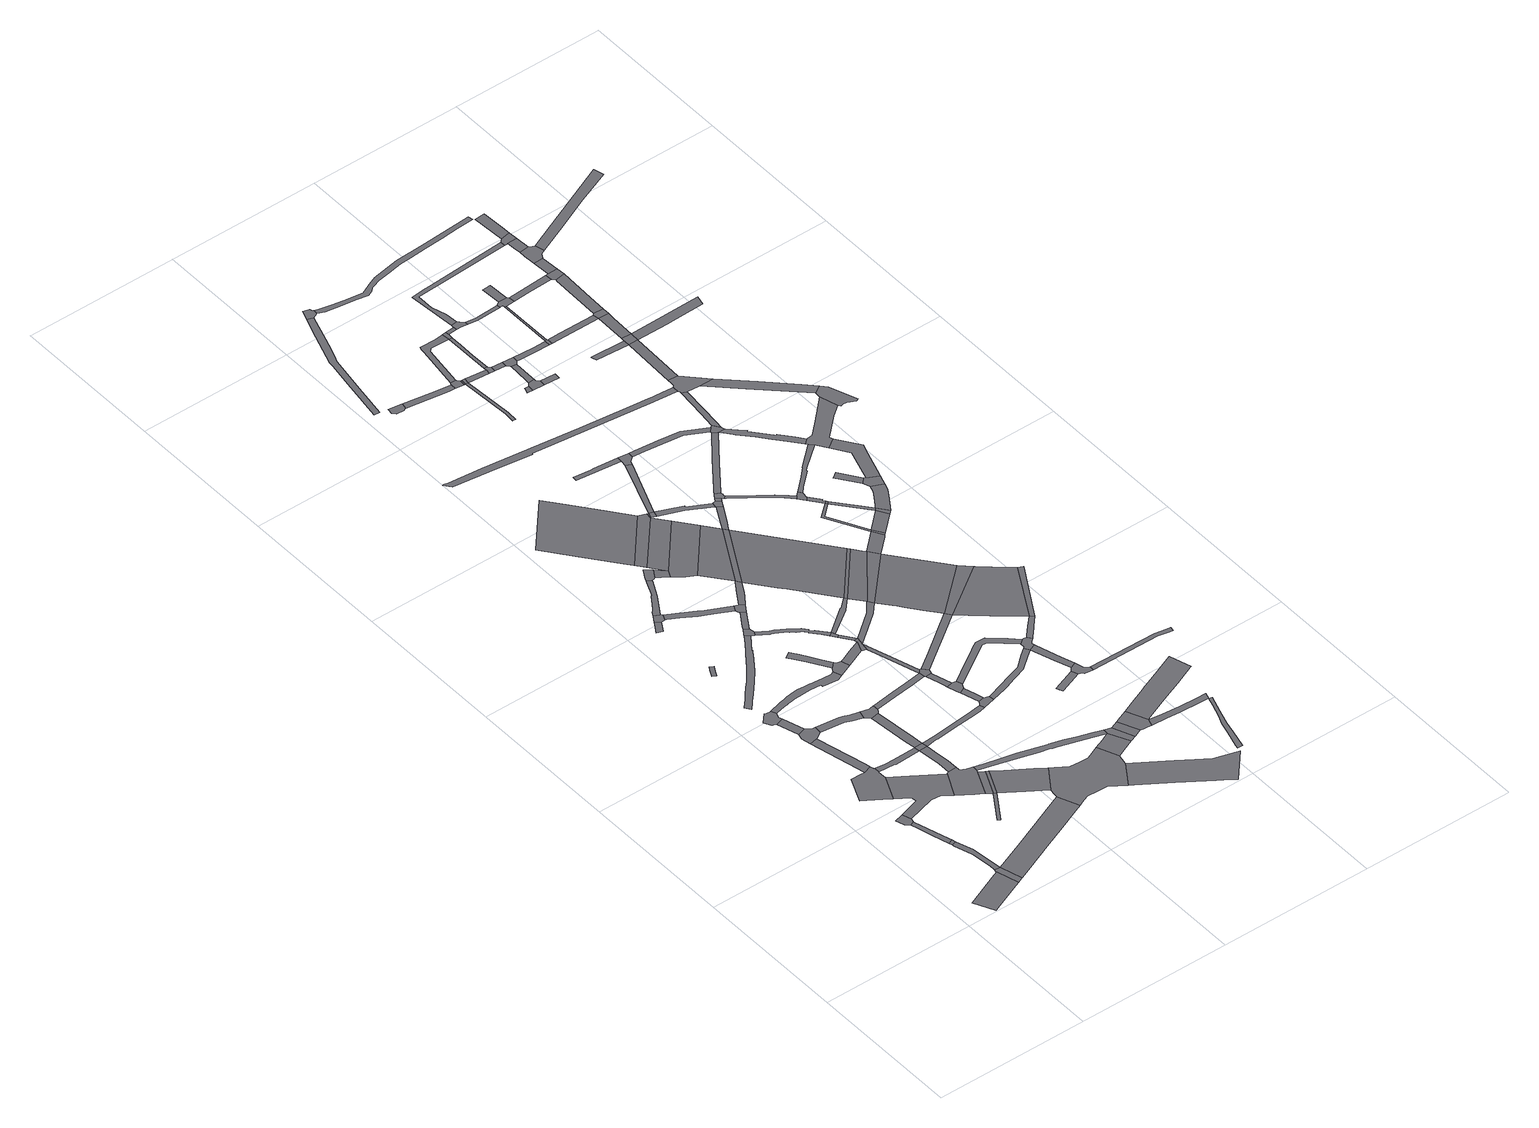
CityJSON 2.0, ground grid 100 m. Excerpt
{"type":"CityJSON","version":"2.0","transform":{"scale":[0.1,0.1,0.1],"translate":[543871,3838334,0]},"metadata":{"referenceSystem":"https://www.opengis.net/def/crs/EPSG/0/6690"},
"CityObjects":{
"road1":{"type":"Road","attributes":{"RoadStructureAttribute.sectionType":"1"},"geometry":[{"type":"MultiSurface","lod":"1","boundaries":[[[0,1,2,3,4,5,6,7]]]}]},
"road2":{"type":"Road","geometry":[{"type":"MultiSurface","lod":"1","boundaries":[[[8,9,10,0,7,11,12,13]]]}]},
"road3":{"type":"Road","attributes":{"RoadStructureAttribute.sectionType":"1"},"geometry":[{"type":"MultiSurface","lod":"1","boundaries":[[[14,15,16,17,18,19,20,21,8,13]]]}]},
"road4":{"type":"Road","geometry":[{"type":"MultiSurface","lod":"1","boundaries":[[[22,23,24,25,26,27,28,29]]]}]},
"road5":{"type":"Road","geometry":[{"type":"MultiSurface","lod":"1","boundaries":[[[30,31,16,15]]]}]},
"road6":{"type":"Road","attributes":{"RoadStructureAttribute.sectionType":"1"},"geometry":[{"type":"MultiSurface","lod":"1","boundaries":[[[32,27,26,33,34,31,30]]]}]},
"road7":{"type":"Road","geometry":[{"type":"MultiSurface","lod":"1","boundaries":[[[35,36,37,38,39,40,41,42,43,44,45,46,47,48,49]]]}]},
"road8":{"type":"Road","attributes":{"RoadStructureAttribute.sectionType":"1"},"geometry":[{"type":"MultiSurface","lod":"1","boundaries":[[[50,51,52,53,54,38,37]]]}]},
"road9":{"type":"Road","geometry":[{"type":"MultiSurface","lod":"1","boundaries":[[[55,46,45,56,57,22,29,58,59,60,61]]]}]},
"road10":{"type":"Road","geometry":[{"type":"MultiSurface","lod":"1","boundaries":[[[62,63,64,65,66,67,68,69,70,71,72,73,74]]]}]},
"road11":{"type":"Road","attributes":{"RoadStructureAttribute.sectionType":"1"},"geometry":[{"type":"MultiSurface","lod":"1","boundaries":[[[69,68,75,76]]]}]},
"road12":{"type":"Road","geometry":[{"type":"MultiSurface","lod":"1","boundaries":[[[77,78,79,76,75,80,52,51,81,82]]]}]},
"road13":{"type":"Road","attributes":{"RoadStructureAttribute.sectionType":"1"},"geometry":[{"type":"MultiSurface","lod":"1","boundaries":[[[83,84,85,86,87,13,12,88,89,90,91,92]]]}]},
"road14":{"type":"Road","attributes":{"RoadStructureAttribute.sectionType":"1"},"geometry":[{"type":"MultiSurface","lod":"1","boundaries":[[[93,94,95,96]]]}]},
"road15":{"type":"Road","attributes":{"RoadStructureAttribute.sectionType":"1"},"geometry":[{"type":"MultiSurface","lod":"1","boundaries":[[[97,98,49,48,99,100,101,102]]]}]},
"road16":{"type":"Road","attributes":{"RoadStructureAttribute.sectionType":"1"},"geometry":[{"type":"MultiSurface","lod":"1","boundaries":[[[103,104,105,106,107,108,109,110,111,112,113,114]]]}]},
"road17":{"type":"Road","geometry":[{"type":"MultiSurface","lod":"1","boundaries":[[[115,116,117,118,119,120,61,60,121,122,123,124,125]]]}]},
"road18":{"type":"Road","attributes":{"RoadStructureAttribute.sectionType":"1"},"geometry":[{"type":"MultiSurface","lod":"1","boundaries":[[[126,127,128,129,82,81,130,131,132,133]]]}]},
"road19":{"type":"Road","attributes":{"function":"3","RoadStructureAttribute.sectionType":"1"},"geometry":[{"type":"MultiSurface","lod":"1","boundaries":[[[123,122,93,134]]]}]},
"road20":{"type":"Road","attributes":{"RoadStructureAttribute.sectionType":"1"},"geometry":[{"type":"MultiSurface","lod":"1","boundaries":[[[135,136,137,138,139,140,141,142,143,144,145,146,147,148,149,150,151,152,153,154,155,156,157,158,159,160,161,162,163,164,165,166]]]}]},
"road21":{"type":"Road","attributes":{"RoadStructureAttribute.sectionType":"1"},"geometry":[{"type":"MultiSurface","lod":"1","boundaries":[[[167,168,169,101,170,171,119,118]]]}]},
"road22":{"type":"Road","geometry":[{"type":"MultiSurface","lod":"1","boundaries":[[[134,93,96,172]]]}]},
"road23":{"type":"Road","attributes":{"RoadStructureAttribute.sectionType":"1"},"geometry":[{"type":"MultiSurface","lod":"1","boundaries":[[[173,174,175,176,177,178]]]}]},
"road24":{"type":"Road","geometry":[{"type":"MultiSurface","lod":"1","boundaries":[[[179,180,102,101,169,181]]]}]},
"road25":{"type":"Road","attributes":{"RoadStructureAttribute.sectionType":"1"},"geometry":[{"type":"MultiSurface","lod":"1","boundaries":[[[182,183,184,185,186,187,188,189,190,191,192,193,194,195,74,73,196,197,198,199,200,201,202,203,204,205,206,207,208,209]]]}]},
"road26":{"type":"Road","attributes":{"RoadStructureAttribute.sectionType":"1"},"geometry":[{"type":"MultiSurface","lod":"1","boundaries":[[[210,211,212,213,180,179]]]}]},
"road27":{"type":"Road","geometry":[{"type":"MultiSurface","lod":"1","boundaries":[[[214,173,178,215,216,217]]]}]},
"road28":{"type":"Road","geometry":[{"type":"MultiSurface","lod":"1","boundaries":[[[218,219,133,132,212,211,220,221,222,223]]]}]},
"road29":{"type":"Road","attributes":{"function":"3","RoadStructureAttribute.sectionType":"1"},"geometry":[{"type":"MultiSurface","lod":"1","boundaries":[[[224,225,172,96,226,227,228]]]}]},
"road30":{"type":"Road","attributes":{"RoadStructureAttribute.sectionType":"1"},"geometry":[{"type":"MultiSurface","lod":"1","boundaries":[[[229,230,231,232,233,234,235,214,217,236,237,238,239]]]}]},
"road31":{"type":"Road","attributes":{"RoadStructureAttribute.sectionType":"1"},"geometry":[{"type":"MultiSurface","lod":"1","boundaries":[[[240,241,242,243,216,215,244,245,246,247,248,249,250,251]]]}]},
"road32":{"type":"Road","geometry":[{"type":"MultiSurface","lod":"1","boundaries":[[[252,253,135,166,254,255,256]]]}]},
"road33":{"type":"Road","attributes":{"RoadStructureAttribute.sectionType":"1"},"geometry":[{"type":"MultiSurface","lod":"1","boundaries":[[[257,258,259,260,261,262,263,264,265,266,267]]]}]},
"road34":{"type":"Road","attributes":{"RoadStructureAttribute.sectionType":"1"},"geometry":[{"type":"MultiSurface","lod":"1","boundaries":[[[268,269,270,271,272,179,181,273,274,275,276,277,278]]]}]},
"road35":{"type":"Road","geometry":[{"type":"MultiSurface","lod":"1","boundaries":[[[279,280,281,267,266,282,209,208,283,284]]]}]},
"road36":{"type":"Road","attributes":{"RoadStructureAttribute.sectionType":"1"},"geometry":[{"type":"MultiSurface","lod":"1","boundaries":[[[285,286,252,256,287]]]}]},
"road37":{"type":"Road","attributes":{"RoadStructureAttribute.sectionType":"1"},"geometry":[{"type":"MultiSurface","lod":"1","boundaries":[[[288,289,290,291,292,223,222,293,294,295,296]]]}]},
"road38":{"type":"Road","geometry":[{"type":"MultiSurface","lod":"1","boundaries":[[[297,298,299,229,239,300,301,302]]]}]},
"road39":{"type":"Road","geometry":[{"type":"MultiSurface","lod":"1","boundaries":[[[303,304,305,306,307,228,227,308,309,83,92,310,311,312,313,314,315,316,317,318,319]]]}]},
"road40":{"type":"Road","attributes":{"RoadStructureAttribute.sectionType":"1"},"geometry":[{"type":"MultiSurface","lod":"1","boundaries":[[[320,321,322,323,324,325,326,327,328,329,330,331,125,124,332,333,334,335,336,337,338,339,340,341,342,343,344,345]]]}]},
"road41":{"type":"Road","attributes":{"RoadStructureAttribute.sectionType":"1"},"geometry":[{"type":"MultiSurface","lod":"1","boundaries":[[[302,301,346,347,348]]]}]},
"road42":{"type":"Road","attributes":{"RoadStructureAttribute.sectionType":"1"},"geometry":[{"type":"MultiSurface","lod":"1","boundaries":[[[349,350,351,352,353,354,355,356,255,254,357,358,359,360,361,362,363,364,365,366,367,368,369,370,371]]]}]},
"road43":{"type":"Road","geometry":[{"type":"MultiSurface","lod":"1","boundaries":[[[251,250,372,285,287,373,374,375]]]}]},
"road44":{"type":"Road","attributes":{"function":"3","RoadStructureAttribute.sectionType":"1"},"geometry":[{"type":"MultiSurface","lod":"1","boundaries":[[[376,377,378,379,380,381,382,383,384]]]}]},
"road45":{"type":"Road","attributes":{"RoadStructureAttribute.sectionType":"1"},"geometry":[{"type":"MultiSurface","lod":"1","boundaries":[[[385,386,387,388,284,283,389]]]}]},
"road46":{"type":"Road","attributes":{"RoadStructureAttribute.sectionType":"1"},"geometry":[{"type":"MultiSurface","lod":"1","boundaries":[[[390,391,392,393,375,374,394,395,396,397]]]}]},
"road47":{"type":"Road","geometry":[{"type":"MultiSurface","lod":"1","boundaries":[[[371,370,398,399,400,401]]]}]},
"road48":{"type":"Road","geometry":[{"type":"MultiSurface","lod":"1","boundaries":[[[402,385,389,403,404,405]]]}]},
"road49":{"type":"Road","attributes":{"RoadStructureAttribute.sectionType":"1"},"geometry":[{"type":"MultiSurface","lod":"1","boundaries":[[[406,407,404,403,408,409,410,411,288,412]]]}]},
"road50":{"type":"Road","attributes":{"RoadStructureAttribute.sectionType":"1"},"geometry":[{"type":"MultiSurface","lod":"1","boundaries":[[[413,414,415,416,417,418,419,420,421]]]}]},
"road51":{"type":"Road","attributes":{"RoadStructureAttribute.sectionType":"1"},"geometry":[{"type":"MultiSurface","lod":"1","boundaries":[[[400,399,402,405]]]}]},
"road52":{"type":"Road","geometry":[{"type":"MultiSurface","lod":"1","boundaries":[[[422,423,424,425,426,427,268,278,428,429]]]}]},
"road53":{"type":"Road","attributes":{"RoadStructureAttribute.sectionType":"1"},"geometry":[{"type":"MultiSurface","lod":"1","boundaries":[[[430,431,432,426,425]]]}]},
"road54":{"type":"Road","geometry":[{"type":"MultiSurface","lod":"1","boundaries":[[[421,420,433,432,431,434,435,436]]]}]},
"road55":{"type":"Road","geometry":[{"type":"MultiSurface","lod":"1","boundaries":[[[412,288,296,415,414,437,438,439]]]}]},
"road56":{"type":"Road","geometry":[{"type":"MultiSurface","lod":"1","boundaries":[[[440,384,383,441,442,443]]]}]},
"road57":{"type":"Road","attributes":{"function":"3","RoadStructureAttribute.sectionType":"1"},"geometry":[{"type":"MultiSurface","lod":"1","boundaries":[[[444,442,441,445,348,446]]]}]},
"road58":{"type":"Road","geometry":[{"type":"MultiSurface","lod":"1","boundaries":[[[446,348,347,447,448,449,450,451,452]]]}]},
"road59":{"type":"Road","attributes":{"RoadStructureAttribute.sectionType":"1"},"geometry":[{"type":"MultiSurface","lod":"1","boundaries":[[[344,453,319,318,454,455]]]}]},
"road60":{"type":"Road","attributes":{"RoadStructureAttribute.sectionType":"1"},"geometry":[{"type":"MultiSurface","lod":"1","boundaries":[[[456,457,458,459,371,401,460,461]]]}]},
"road61":{"type":"Road","geometry":[{"type":"MultiSurface","lod":"1","boundaries":[[[452,451,390,462]]]}]},
"road62":{"type":"Road","geometry":[{"type":"MultiSurface","lod":"1","boundaries":[[[463,464,465,466,467,468,469,470,471]]]}]},
"road63":{"type":"Road","attributes":{"RoadStructureAttribute.sectionType":"1"},"geometry":[{"type":"MultiSurface","lod":"1","boundaries":[[[472,473,474,475,405,404,476,477,478]]]}]},
"road64":{"type":"Road","attributes":{"function":"3","RoadStructureAttribute.sectionType":"1"},"geometry":[{"type":"MultiSurface","lod":"1","boundaries":[[[479,480,481,482,483,315,314,484,485,486,487,488,489,490,491]]]}]},
"road65":{"type":"Road","geometry":[{"type":"MultiSurface","lod":"1","boundaries":[[[462,390,397,492]]]}]},
"road66":{"type":"Road","geometry":[{"type":"MultiSurface","lod":"1","boundaries":[[[493,345,344,455,494,495]]]}]},
"road67":{"type":"Road","attributes":{"RoadStructureAttribute.sectionType":"1"},"geometry":[{"type":"MultiSurface","lod":"1","boundaries":[[[443,442,496,497]]]}]},
"road68":{"type":"Road","geometry":[{"type":"MultiSurface","lod":"1","boundaries":[[[497,496,498,499]]]}]},
"road69":{"type":"Road","attributes":{"RoadStructureAttribute.sectionType":"1"},"geometry":[{"type":"MultiSurface","lod":"1","boundaries":[[[500,501,502,439,438,503,504,505]]]}]},
"road70":{"type":"Road","attributes":{"RoadStructureAttribute.sectionType":"1"},"geometry":[{"type":"MultiSurface","lod":"1","boundaries":[[[506,495,494,507]]]}]},
"road71":{"type":"Road","attributes":{"RoadStructureAttribute.sectionType":"1"},"geometry":[{"type":"MultiSurface","lod":"1","boundaries":[[[508,509,510,511,512,513,514,515,516,517,518,519,520,521,522]]]}]},
"road72":{"type":"Road","attributes":{"RoadStructureAttribute.sectionType":"1"},"geometry":[{"type":"MultiSurface","lod":"1","boundaries":[[[523,524,525,526,527,528,429,428,529,530,531,532,533,534,535]]]}]},
"road73":{"type":"Road","attributes":{"RoadStructureAttribute.sectionType":"1"},"geometry":[{"type":"MultiSurface","lod":"1","boundaries":[[[536,537,538,539,540,541,542,436,435,543,544,545,546,547,548,549,550,551]]]}]},
"road74":{"type":"Road","attributes":{"RoadStructureAttribute.sectionType":"1"},"geometry":[{"type":"MultiSurface","lod":"1","boundaries":[[[552,471,470,553,554,555]]]}]},
"road75":{"type":"Road","geometry":[{"type":"MultiSurface","lod":"1","boundaries":[[[556,557,506,507,558,559,560,561,562]]]}]},
"road76":{"type":"Road","attributes":{"function":"3"},"geometry":[{"type":"MultiSurface","lod":"1","boundaries":[[[492,397,563,564,565,566,567,456,568]]]}]},
"road77":{"type":"Road","attributes":{"RoadStructureAttribute.sectionType":"1"},"geometry":[{"type":"MultiSurface","lod":"1","boundaries":[[[569,570,571,572,573,574,575,576]]]}]},
"road78":{"type":"Road","attributes":{"RoadStructureAttribute.sectionType":"1"},"geometry":[{"type":"MultiSurface","lod":"1","boundaries":[[[577,578,499,498,579,580,581]]]}]},
"road79":{"type":"Road","attributes":{"RoadStructureAttribute.sectionType":"1"},"geometry":[{"type":"MultiSurface","lod":"1","boundaries":[[[582,497,499,583]]]}]},
"road80":{"type":"Road","geometry":[{"type":"MultiSurface","lod":"1","boundaries":[[[584,585,586,587,588]]]}]},
"road81":{"type":"Road","attributes":{"RoadStructureAttribute.sectionType":"1"},"geometry":[{"type":"MultiSurface","lod":"1","boundaries":[[[589,590,591,462,492,592,593,594,595]]]}]},
"road82":{"type":"Road","attributes":{"function":"3","RoadStructureAttribute.sectionType":"1"},"geometry":[{"type":"MultiSurface","lod":"1","boundaries":[[[568,456,461,596]]]}]},
"road83":{"type":"Road","attributes":{"RoadStructureAttribute.sectionType":"1"},"geometry":[{"type":"MultiSurface","lod":"1","boundaries":[[[597,598,599,600,601,602,603,604,605,606,607,608,609,610,611,612,613,614,615,616,617,618,619]]]}]},
"road84":{"type":"Road","geometry":[{"type":"MultiSurface","lod":"1","boundaries":[[[620,596,461,621,472,622]]]}]},
"road85":{"type":"Road","attributes":{"RoadStructureAttribute.sectionType":"1"},"geometry":[{"type":"MultiSurface","lod":"1","boundaries":[[[623,624,625,626,627,628,629,630]]]}]},
"road86":{"type":"Road","geometry":[{"type":"MultiSurface","lod":"1","boundaries":[[[631,632,633,634,635,555,554,636,637]]]}]},
"road87":{"type":"Road","geometry":[{"type":"MultiSurface","lod":"1","boundaries":[[[622,472,478,638]]]}]},
"road88":{"type":"Road","geometry":[{"type":"MultiSurface","lod":"1","boundaries":[[[639,640,581,580,641,589,595,642,643]]]}]},
"road89":{"type":"Road","geometry":[{"type":"MultiSurface","lod":"1","boundaries":[[[644,508,522,645,646,647,648,649]]]}]},
"road90":{"type":"Road","attributes":{"RoadStructureAttribute.sectionType":"1"},"geometry":[{"type":"MultiSurface","lod":"1","boundaries":[[[650,651,535,652,653,654,655]]]}]},
"road91":{"type":"Road","geometry":[{"type":"MultiSurface","lod":"1","boundaries":[[[576,575,656,582,583,657,658,659,660]]]}]},
"road92":{"type":"Road","geometry":[{"type":"MultiSurface","lod":"1","boundaries":[[[661,662,663,655,654,584,588,664,665,666,667,668,669]]]}]},
"road93":{"type":"Road","attributes":{"RoadStructureAttribute.sectionType":"1"},"geometry":[{"type":"MultiSurface","lod":"1","boundaries":[[[637,636,623,670]]]}]},
"road94":{"type":"Road","geometry":[{"type":"MultiSurface","lod":"1","boundaries":[[[671,551,550,672,523,535,651,673,674,675,676,677,678]]]}]},
"road95":{"type":"Road","attributes":{"RoadStructureAttribute.sectionType":"1"},"geometry":[{"type":"MultiSurface","lod":"1","boundaries":[[[679,639,643,680]]]}]},
"road96":{"type":"Road","geometry":[{"type":"MultiSurface","lod":"1","boundaries":[[[670,623,630,681]]]}]},
"road97":{"type":"Road","attributes":{"RoadStructureAttribute.sectionType":"1"},"geometry":[{"type":"MultiSurface","lod":"1","boundaries":[[[682,683,684,685,686,562,561,687,688,689,690,691,692,693]]]}]},
"road98":{"type":"Road","geometry":[{"type":"MultiSurface","lod":"1","boundaries":[[[694,695,696,679,680,697,698,699,700,701,702]]]}]},
"road99":{"type":"Road","attributes":{"function":"3","RoadStructureAttribute.sectionType":"1"},"geometry":[{"type":"MultiSurface","lod":"1","boundaries":[[[638,478,703,704,705,706,707,708,709,710,711,500,712]]]}]},
"road100":{"type":"Road","attributes":{"RoadStructureAttribute.sectionType":"1"},"geometry":[{"type":"MultiSurface","lod":"1","boundaries":[[[692,713,714,715,716,717,718,719,720,721,722,723,724,725]]]}]},
"road101":{"type":"Road","attributes":{"RoadStructureAttribute.sectionType":"1"},"geometry":[{"type":"MultiSurface","lod":"1","boundaries":[[[681,630,726,727]]]}]},
"road102":{"type":"Road","attributes":{"RoadStructureAttribute.sectionType":"1"},"geometry":[{"type":"MultiSurface","lod":"1","boundaries":[[[728,729,730,731,732,733,556,562,734,735,736,737]]]}]},
"road103":{"type":"Road","attributes":{"RoadStructureAttribute.sectionType":"1"},"geometry":[{"type":"MultiSurface","lod":"1","boundaries":[[[738,739,740,741,742,743,634,633,744,745,746,747,748]]]}]},
"road104":{"type":"Road","attributes":{"RoadStructureAttribute.sectionType":"1"},"geometry":[{"type":"MultiSurface","lod":"1","boundaries":[[[749,750,751,678,677,752,753,754,755]]]}]},
"road105":{"type":"Road","geometry":[{"type":"MultiSurface","lod":"1","boundaries":[[[712,500,505,756]]]}]},
"road106":{"type":"Road","attributes":{"RoadStructureAttribute.sectionType":"1"},"geometry":[{"type":"MultiSurface","lod":"1","boundaries":[[[757,758,759,760,698,697,761,762,763,764,765,766,767]]]}]},
"road107":{"type":"Road","geometry":[{"type":"MultiSurface","lod":"1","boundaries":[[[768,769,770,771,772,773]]]}]},
"road108":{"type":"Road","geometry":[{"type":"MultiSurface","lod":"1","boundaries":[[[774,727,726,775,776,777]]]}]},
"road109":{"type":"Road","attributes":{"function":"3","RoadStructureAttribute.sectionType":"1"},"geometry":[{"type":"MultiSurface","lod":"1","boundaries":[[[778,779,756,505,780,781,782,783,784,785,786,749,787]]]}]},
"road110":{"type":"Road","attributes":{"RoadStructureAttribute.sectionType":"1"},"geometry":[{"type":"MultiSurface","lod":"1","boundaries":[[[788,622,638,789,790]]]}]},
"road111":{"type":"Road","attributes":{"RoadStructureAttribute.sectionType":"1"},"geometry":[{"type":"MultiSurface","lod":"1","boundaries":[[[791,792,773,772,793,794,795,796,797]]]}]},
"road112":{"type":"Road","attributes":{"RoadStructureAttribute.sectionType":"1"},"geometry":[{"type":"MultiSurface","lod":"1","boundaries":[[[748,774,777,798,799,800]]]}]},
"road113":{"type":"Road","attributes":{"RoadStructureAttribute.sectionType":"1"},"geometry":[{"type":"MultiSurface","lod":"1","boundaries":[[[776,775,801,802]]]}]},
"road114":{"type":"Road","attributes":{"RoadStructureAttribute.sectionType":"1"},"geometry":[{"type":"MultiSurface","lod":"1","boundaries":[[[803,804,805,806,694,702,807,808]]]}]},
"road115":{"type":"Road","attributes":{"RoadStructureAttribute.sectionType":"1"},"geometry":[{"type":"MultiSurface","lod":"1","boundaries":[[[809,810,791,797,811,812]]]}]},
"road116":{"type":"Road","attributes":{"RoadStructureAttribute.sectionType":"1"},"geometry":[{"type":"MultiSurface","lod":"1","boundaries":[[[813,814,815,660,659,816,817,818,819]]]}]},
"road117":{"type":"Road","attributes":{"RoadStructureAttribute.sectionType":"1"},"geometry":[{"type":"MultiSurface","lod":"1","boundaries":[[[820,821,822,788,823,824,825]]]}]},
"road118":{"type":"Road","geometry":[{"type":"MultiSurface","lod":"1","boundaries":[[[826,827,738,748,800,828]]]}]},
"road119":{"type":"Road","geometry":[{"type":"MultiSurface","lod":"1","boundaries":[[[829,767,766,830,831,832,833,834]]]}]},
"road120":{"type":"Road","geometry":[{"type":"MultiSurface","lod":"1","boundaries":[[[802,801,835,836,809,812,837,838,839,840]]]}]},
"road121":{"type":"Road","geometry":[{"type":"MultiSurface","lod":"1","boundaries":[[[823,788,790,841]]]}]},
"road122":{"type":"Road","attributes":{"RoadStructureAttribute.sectionType":"1"},"geometry":[{"type":"MultiSurface","lod":"1","boundaries":[[[842,843,669,668,844,845,846,847]]]}]},
"road123":{"type":"Road","attributes":{"RoadStructureAttribute.sectionType":"1"},"geometry":[{"type":"MultiSurface","lod":"1","boundaries":[[[848,849,850,794,793]]]}]},
"road124":{"type":"Road","attributes":{"RoadStructureAttribute.sectionType":"1"},"geometry":[{"type":"MultiSurface","lod":"1","boundaries":[[[851,852,831,830,820,853]]]}]},
"road125":{"type":"Road","attributes":{"RoadStructureAttribute.sectionType":"1"},"geometry":[{"type":"MultiSurface","lod":"1","boundaries":[[[854,826,828,855]]]}]},
"road126":{"type":"Road","geometry":[{"type":"MultiSurface","lod":"1","boundaries":[[[853,820,825,856]]]}]},
"road127":{"type":"Road","geometry":[{"type":"MultiSurface","lod":"1","boundaries":[[[787,749,755,857]]]}]},
"road128":{"type":"Road","attributes":{"RoadStructureAttribute.sectionType":"1"},"geometry":[{"type":"MultiSurface","lod":"1","boundaries":[[[858,859,823,841,860,861]]]}]},
"road129":{"type":"Road","geometry":[{"type":"MultiSurface","lod":"1","boundaries":[[[862,863,864,854,855,865,866,867]]]}]},
"road130":{"type":"Road","attributes":{"RoadStructureAttribute.sectionType":"1"},"geometry":[{"type":"MultiSurface","lod":"1","boundaries":[[[868,869,856,825,870,871]]]}]},
"road131":{"type":"Road","attributes":{"RoadStructureAttribute.sectionType":"1"},"geometry":[{"type":"MultiSurface","lod":"1","boundaries":[[[872,840,839,873,874,875,876,877]]]}]},
"road132":{"type":"Road","geometry":[{"type":"MultiSurface","lod":"1","boundaries":[[[871,870,858,861,878]]]}]},
"road133":{"type":"Road","geometry":[{"type":"MultiSurface","lod":"1","boundaries":[[[879,819,818,880,881,803,808,882,883,884]]]}]},
"road134":{"type":"Road","attributes":{"RoadStructureAttribute.sectionType":"1"},"geometry":[{"type":"MultiSurface","lod":"1","boundaries":[[[885,886,887,888,889,829,834,890,891,892,893,894]]]}]},
"road135":{"type":"Road","attributes":{"RoadStructureAttribute.sectionType":"1"},"geometry":[{"type":"MultiSurface","lod":"1","boundaries":[[[895,867,866,896,897,898]]]}]},
"road136":{"type":"Road","attributes":{"RoadStructureAttribute.sectionType":"1"},"geometry":[{"type":"MultiSurface","lod":"1","boundaries":[[[899,900,901,902,903,871,878,904,905,906]]]}]},
"road137":{"type":"Road","geometry":[{"type":"MultiSurface","lod":"1","boundaries":[[[907,877,876,908,909,910]]]}]},
"road138":{"type":"Road","attributes":{"RoadStructureAttribute.sectionType":"1"},"geometry":[{"type":"MultiSurface","lod":"1","boundaries":[[[911,912,879,884,913,914,915]]]}]},
"road139":{"type":"Road","geometry":[{"type":"MultiSurface","lod":"1","boundaries":[[[916,917,918,919,920]]]}]},
"road140":{"type":"Road","attributes":{"RoadStructureAttribute.sectionType":"1"},"geometry":[{"type":"MultiSurface","lod":"1","boundaries":[[[921,922,923,924,925,926,927,928,929,930,931,647,646,932,933,934,935,936,937,938,939,940,941,942,943,944,945,946]]]}]},
"road141":{"type":"Road","attributes":{"RoadStructureAttribute.sectionType":"1"},"geometry":[{"type":"MultiSurface","lod":"1","boundaries":[[[947,948,949,950,951,952,953,882,808,954,955,956,957,958,959,960,961,962]]]}]},
"road142":{"type":"Road","attributes":{"RoadStructureAttribute.sectionType":"1"},"geometry":[{"type":"MultiSurface","lod":"1","boundaries":[[[963,907,910,964]]]}]},
"road143":{"type":"Road","geometry":[{"type":"MultiSurface","lod":"1","boundaries":[[[920,919,899,906,965,966]]]}]},
"road144":{"type":"Road","geometry":[{"type":"MultiSurface","lod":"1","boundaries":[[[967,968,969,898,897,970,971,963,964,972,973]]]}]},
"road145":{"type":"Road","geometry":[{"type":"MultiSurface","lod":"1","boundaries":[[[974,975,976,977,978,979]]]}]},
"road146":{"type":"Road","attributes":{"RoadStructureAttribute.sectionType":"1"},"geometry":[{"type":"MultiSurface","lod":"1","boundaries":[[[980,981,982,983,984,864,863,985,986,987,988,989,990]]]}]},
"road147":{"type":"Road","geometry":[{"type":"MultiSurface","lod":"1","boundaries":[[[991,992,993,968,967]]]}]},
"road148":{"type":"Road","attributes":{"RoadStructureAttribute.sectionType":"1"},"geometry":[{"type":"MultiSurface","lod":"1","boundaries":[[[994,995,909,908,996,997]]]}]},
"road149":{"type":"Road","geometry":[{"type":"MultiSurface","lod":"1","boundaries":[[[998,999,1000,619,618,1001,911,915,1002,1003,1004,1005]]]}]},
"road150":{"type":"Road","attributes":{"RoadStructureAttribute.sectionType":"1"},"geometry":[{"type":"MultiSurface","lod":"1","boundaries":[[[1006,1007,1008,1009,1010,1011,1012,1013,966,965]]]}]},
"road151":{"type":"Road","attributes":{"RoadStructureAttribute.sectionType":"1"},"geometry":[{"type":"MultiSurface","lod":"1","boundaries":[[[978,1014,998,1005,1015]]]}]},
"road152":{"type":"Road","geometry":[{"type":"MultiSurface","lod":"1","boundaries":[[[1016,979,978,1015,1017]]]}]},
"road153":{"type":"Road","geometry":[{"type":"MultiSurface","lod":"1","boundaries":[[[1018,1019,1020,1021,962,961,1022,885,894,1010,1009,1023,1024,1025]]]}]},
"road154":{"type":"Road","attributes":{"RoadStructureAttribute.sectionType":"1"},"geometry":[{"type":"MultiSurface","lod":"1","boundaries":[[[1026,973,972,1027,1028]]]}]},
"road155":{"type":"Road","attributes":{"RoadStructureAttribute.sectionType":"1"},"geometry":[{"type":"MultiSurface","lod":"1","boundaries":[[[1029,1016,1017,1030,1031,1032]]]}]},
"road156":{"type":"Road","geometry":[{"type":"MultiSurface","lod":"1","boundaries":[[[1033,997,996,1029,1032,1034]]]}]},
"road157":{"type":"Road","attributes":{"RoadStructureAttribute.sectionType":"1"},"geometry":[{"type":"MultiSurface","lod":"1","boundaries":[[[1035,1036,1004,1003,1037,1038,1039,1040,1041]]]}]},
"road158":{"type":"Road","attributes":{"RoadStructureAttribute.sectionType":"1"},"geometry":[{"type":"MultiSurface","lod":"1","boundaries":[[[1042,1043,1044,1045,1033,1034]]]}]},
"road159":{"type":"Road","geometry":[{"type":"MultiSurface","lod":"1","boundaries":[[[1046,1047,1026,1028,1044,1043]]]}]},
"road160":{"type":"Road","attributes":{"RoadStructureAttribute.sectionType":"1"},"geometry":[{"type":"MultiSurface","lod":"1","boundaries":[[[1048,1049,1050,1047,1046]]]}]},
"road161":{"type":"Road","attributes":{"RoadStructureAttribute.sectionType":"1"},"geometry":[{"type":"MultiSurface","lod":"1","boundaries":[[[1051,1052,1053,1054,1017,1015]]]}]},
"road162":{"type":"Road","geometry":[{"type":"MultiSurface","lod":"1","boundaries":[[[1041,1040,1055,1056,1018,1025,1057,1058,1059,1060,1061,1062]]]}]},
"road163":{"type":"Road","geometry":[{"type":"MultiSurface","lod":"1","boundaries":[[[1063,1064,1065,1066,1067,1049,1048,1068,1069,1070,1071]]]}]},
"road164":{"type":"Road","attributes":{"RoadStructureAttribute.sectionType":"1"},"geometry":[{"type":"MultiSurface","lod":"1","boundaries":[[[1072,1073,1074,1066,1065]]]}]},
"road165":{"type":"Road","geometry":[{"type":"MultiSurface","lod":"1","boundaries":[[[1075,1076,1077,980,990,1078,1079,1073,1072]]]}]},
"road166":{"type":"Road","attributes":{"RoadStructureAttribute.sectionType":"1"},"geometry":[{"type":"MultiSurface","lod":"1","boundaries":[[[1080,1081,1082,1076,1075]]]}]},
"road167":{"type":"Road","attributes":{"RoadStructureAttribute.sectionType":"1"},"geometry":[{"type":"MultiSurface","lod":"1","boundaries":[[[1083,1084,1085,1071,1070,1086,1087,1088]]]}]}
},
"vertices":[
[397,251,0],[351,232,0],[251,189,0],[133,138,0],[199,8,0],[257,33,0],[405,96,0],[437,110,0],
[398,272,0],[397,259,0],[397,253,0],[449,115,0],[476,126,0],[435,268,0],
[410,475,0],[377,585,0],[345,575,0],[345,571,0],[347,565,0],[384,444,0],[396,318,0],[402,318,0],
[284,943,0],[225,924,0],[243,867,0],[260,854,0],[268,848,0],[295,856,0],[297,862,0],[302,884,0],
[370,608,0],[340,598,0],
[363,632,0],[282,799,0],[310,700,0],
[401,1332,0],[398,1343,0],[394,1359,0],[343,1341,0],[330,1342,0],[320,1342,0],[248,1343,0],[174,1176,0],[207,1155,0],[315,1082,0],[328,1073,0],[405,1239,0],[403,1294,0],[403,1296,0],[403,1332,0],
[386,1393,0],[308,1722,0],[256,1710,0],[331,1393,0],[341,1349,0],
[518,1163,0],[412,1016,0],[415,983,0],[486,938,0],[543,931,0],[608,886,0],[687,1050,0],
[245,2053,0],[215,2058,0],[210,2059,0],[159,2007,0],[187,1960,0],[192,1957,0],[209,1949,0],[261,1965,0],[253,1991,0],[258,2002,0],[265,2018,0],[266,2019,0],[250,2054,0],
[252,1811,0],[303,1827,0],
[339,1800,0],[328,1809,0],[311,1822,0],[242,1770,0],[354,1749,0],[358,1799,0],
[1039,525,0],[953,488,0],[792,419,0],[625,348,0],[530,307,0],[561,162,0],[744,240,0],[883,300,0],[1050,371,0],[1096,391,0],
[785,767,0],[666,582,0],[679,570,0],[803,756,0],
[528,1323,0],[473,1323,0],[511,1290,0],[517,1286,0],[685,1290,0],[682,1327,0],
[209,2482,0],[213,2489,0],[221,2505,0],[227,2515,0],[239,2535,0],[214,2550,0],[202,2529,0],[196,2519,0],[187,2503,0],[184,2496,0],[176,2481,0],[202,2468,0],
[797,1013,0],[759,1034,0],[759,1046,0],[759,1057,0],[703,1057,0],[691,1051,0],[702,823,0],[750,791,0],[826,958,0],[831,968,0],[835,1003,0],
[575,1759,0],[545,1771,0],[514,1782,0],[400,1795,0],[509,1730,0],[553,1714,0],[617,1694,0],[630,1746,0],
[862,934,0],
[523,2627,0],[491,2578,0],[449,2522,0],[435,2503,0],[407,2465,0],[367,2412,0],[324,2355,0],[300,2329,0],[264,2290,0],[231,2252,0],[212,2229,0],[208,2224,0],[200,2214,0],[182,2196,0],[155,2168,0],[179,2134,0],[211,2169,0],[224,2182,0],[242,2202,0],[262,2224,0],[329,2298,0],[388,2365,0],[392,2371,0],[414,2402,0],[444,2446,0],[467,2480,0],[476,2492,0],[477,2494,0],[485,2505,0],[483,2506,0],[481,2507,0],[552,2608,0],
[758,1133,0],[750,1209,0],[741,1292,0],[686,1290,0],[702,1139,0],
[879,923,0],
[207,3023,0],[198,3009,0],[163,2950,0],[201,2937,0],[232,2989,0],[238,2999,0],
[737,1330,0],[682,1328,0],[741,1293,0],
[700,2083,0],[614,2091,0],[560,2095,0],[558,2096,0],[532,2098,0],[502,2100,0],[479,2100,0],[449,2100,0],[439,2099,0],[420,2096,0],[394,2092,0],[371,2086,0],[353,2082,0],[337,2078,0],[304,2030,0],[332,2037,0],[359,2042,0],[362,2043,0],[369,2044,0],[396,2048,0],[413,2051,0],[424,2051,0],[529,2056,0],[603,2049,0],[603,2037,0],[702,2024,0],[738,2040,0],[722,2093,0],
[730,1397,0],[700,1672,0],[646,1662,0],[675,1396,0],
[235,3069,0],[266,3005,0],[281,3043,0],[271,3049,0],
[698,1733,0],[687,1731,0],[702,1674,0],[708,1682,0],[721,1699,0],[718,1735,0],
[1087,784,0],[950,875,0],[934,668,0],[1049,590,0],[1151,740,0],
[386,3318,0],[381,3307,0],[334,3200,0],[329,3203,0],[271,3117,0],[264,3107,0],[250,3093,0],[301,3097,0],[353,3181,0],[411,3293,0],[414,3300,0],
[487,2927,0],[465,2938,0],[461,2941,0],[452,2946,0],[276,3000,0],[338,2964,0],[427,2912,0],[442,2905,0],[459,2897,0],[524,2865,0],[615,2820,0],[632,2856,0],
[553,2675,0],[531,2640,0],[571,2596,0],[587,2621,0],[581,2657,0],
[728,2220,0],[697,2270,0],[664,2320,0],[628,2369,0],[610,2356,0],[592,2343,0],[627,2294,0],[659,2246,0],[690,2196,0],[736,2121,0],[770,2151,0],
[1179,1375,0],[1071,1362,0],[927,1346,0],[822,1334,0],[822,1336,0],[812,1303,0],[828,1305,0],[949,1317,0],[1071,1327,0],[1148,1333,0],[1187,1343,0],
[801,2133,0],[793,2136,0],[776,2141,0],[726,2101,0],[824,2077,0],[808,2131,0],
[627,2793,0],[566,2696,0],[656,2774,0],
[1084,1788,0],[1083,1788,0],[971,1772,0],[868,1758,0],[725,1736,0],[724,1699,0],[859,1718,0],[994,1736,0],[1087,1749,0],
[429,3398,0],[400,3349,0],[393,3334,0],[431,3303,0],[437,3305,0],[470,3362,0],
[1418,685,0],[1374,666,0],[1320,669,0],[1253,672,0],[1182,719,0],[1043,553,0],[1039,527,0],[1137,408,0],[1178,425,0],[1241,421,0],[1309,417,0],[1406,353,0],[1505,503,0],[1513,540,0],[1518,568,0],[1519,572,0],[1462,704,0],
[1516,815,0],[1441,839,0],[1367,863,0],[1276,890,0],[1272,891,0],[1179,918,0],[1158,924,0],[1094,940,0],[1051,951,0],[1042,953,0],[1005,962,0],[886,990,0],[959,934,0],[1041,912,0],[1089,900,0],[1192,871,0],[1261,853,0],[1270,850,0],[1297,843,0],[1350,827,0],[1457,795,0],[1510,778,0],[1573,757,0],[1576,756,0],[1580,755,0],[1585,792,0],
[470,3288,0],[508,3259,0],[532,3306,0],
[854,2421,0],[848,2421,0],[827,2439,0],[834,2449,0],[805,2479,0],[743,2526,0],[683,2563,0],[659,2572,0],[644,2549,0],[655,2547,0],[666,2543,0],[711,2515,0],[737,2498,0],[737,2495,0],[765,2477,0],[766,2473,0],[783,2461,0],[786,2464,0],[817,2428,0],[817,2425,0],[864,2371,0],[891,2334,0],[914,2351,0],
[625,2796,0],[672,2800,0],[688,2822,0],[658,2844,0],
[575,3900,0],[409,4110,0],[339,4199,0],[71,3893,0],[209,3716,0],[376,3504,0],[401,3472,0],[413,3456,0],[682,3764,0],
[976,2201,0],[955,2192,0],[896,2168,0],[833,2141,0],[950,2131,0],
[765,3010,0],[762,3005,0],[713,2929,0],[685,2885,0],[732,2883,0],[746,2904,0],[754,2920,0],[789,2980,0],
[910,2309,0],[917,2299,0],[933,2311,0],[925,2328,0],
[974,2222,0],[979,2119,0],[988,2170,0],[997,2222,0],
[1101,1814,0],[1046,1989,0],[1008,2029,0],[1052,1889,0],[1078,1807,0],[1083,1792,0],[1102,1811,0],
[1172,1620,0],[1133,1745,0],[1096,1744,0],[1097,1739,0],[1122,1655,0],[1131,1617,0],[1132,1612,0],[1134,1605,0],[1173,1614,0],
[1258,1400,0],[1256,1401,0],[1253,1402,0],[1234,1410,0],[1194,1401,0],[1182,1380,0],[1270,1365,0],[1264,1398,0],
[1217,1469,0],[1196,1540,0],[1159,1520,0],
[1152,1544,0],[1210,1567,0],[1216,1571,0],[1201,1609,0],
[1134,1748,0],[1143,1775,0],[1115,1810,0],
[694,3759,0],[457,3400,0],[726,3708,0],[732,3742,0],
[729,3704,0],[486,3362,0],[800,3613,0],
[516,3253,0],[576,3206,0],[595,3196,0],[616,3185,0],[633,3177,0],[901,3485,0],
[1528,732,0],[1585,600,0],[1644,625,0],
[1145,2529,0],[1144,2528,0],[1080,2469,0],[1075,2473,0],[1090,2444,0],[1157,2513,0],
[977,3387,0],
[242,5288,0],[236,5289,0],[160,5301,0],[153,5261,0],[172,5241,0],[221,5237,0],[237,5247,0],[239,5248,0],[245,5287,0],
[1227,2426,0],[1224,2423,0],[1222,2421,0],[1168,2355,0],[1090,2250,0],[1192,2329,0],[1251,2394,0],
[2040,194,0],[1906,233,0],[1826,288,0],[1731,351,0],[1618,428,0],[1433,335,0],[1660,183,0],[1667,178,0],[1668,177,0],[1808,81,0],[1842,58,0],[1907,13,0],[2061,188,0],
[1001,3358,0],
[1626,778,0],[1685,642,0],[1629,777,0],
[730,3706,0],[741,3739,0],
[761,3694,0],[771,3730,0],
[1497,2084,0],[1368,1991,0],[1226,1889,0],[1252,1852,0],[1407,1963,0],[1524,2046,0],
[1681,799,0],[1739,665,0],
[270,6155,0],[239,6067,0],[147,5800,0],[145,5793,0],[142,5769,0],[116,5604,0],[71,5315,0],[106,5310,0],[137,5501,0],[184,5781,0],[186,5793,0],[196,5807,0],[221,5878,0],[249,5963,0],[309,6141,0],
[1657,1587,0],[1614,1552,0],[1535,1488,0],[1452,1460,0],[1373,1434,0],[1277,1402,0],[1366,1390,0],[1404,1404,0],[1413,1407,0],[1475,1429,0],[1549,1456,0],[1633,1521,0],[1679,1557,0],
[1640,1705,0],[1545,1789,0],[1483,1792,0],[1451,1772,0],[1396,1735,0],[1283,1662,0],[1248,1639,0],[1270,1606,0],[1294,1622,0],[1418,1701,0],[1498,1752,0],[1515,1750,0],[1530,1748,0],[1600,1686,0],[1667,1626,0],[1699,1651,0],
[426,5257,0],[512,5206,0],[552,5203,0],[554,5241,0],
[1771,837,0],[1719,815,0],[1743,665,0],[1760,662,0],[1787,659,0],[1814,656,0],[1827,704,0],
[790,2978,0],[914,2822,0],[931,2801,0],[948,2780,0],[1047,2655,0],[1411,2835,0],
[738,4218,0],[718,4215,0],[603,4227,0],[602,4213,0],[600,4198,0],[746,4182,0],[892,4168,0],[894,4200,0],
[933,3657,0],[935,3663,0],[913,3634,0],[1059,3552,0],[1067,3584,0],
[888,4129,0],[923,4108,0],
[1745,1278,0],[1592,1221,0],[1600,1200,0],[1608,1179,0],[1761,1236,0],
[1066,3548,0],[1000,3428,0],[981,3393,0],[1004,3364,0],[1006,3368,0],[1031,3411,0],[1097,3529,0],
[1424,2819,0],
[1479,4462,0],[1464,4462,0],[1332,4472,0],[1332,4474,0],[1211,4488,0],[883,4523,0],[575,4561,0],[552,4564,0],[257,4600,0],[41,4624,0],[11,4628,0],[3,4629,0],[38,4584,0],[272,4553,0],[547,4516,0],[549,4516,0],[550,4524,0],[674,4510,0],[1016,4472,0],[1313,4438,0],[1478,4422,0],[1492,4421,0],[1494,4462,0],
[1475,2755,0],[1164,2505,0],[1481,2747,0],
[619,5196,0],[639,4869,0],[637,4839,0],[634,4798,0],[644,4798,0],[654,4797,0],[659,4869,0],[639,5195,0],
[611,5236,0],[600,5252,0],[597,5255,0],[562,5255,0],[559,5249,0],[610,5197,0],[612,5235,0],
[1531,2684,0],
[1087,3587,0],[1074,3585,0],[1065,3549,0],[1103,3540,0],[1119,3568,0],
[293,6221,0],[337,6155,0],[344,6159,0],[347,6189,0],[342,6190,0],[334,6207,0],
[1774,1407,0],[1724,1571,0],[1679,1556,0],[1729,1407,0],[1764,1302,0],[1801,1319,0],
[891,4164,0],[933,4134,0],[960,4156,0],[963,4158,0],[966,4193,0],
[1827,1253,0],[1819,1259,0],[1817,1265,0],[1786,1227,0],[1789,1225,0],[1792,1216,0],[1824,1213,0],[1847,1211,0],[1849,1239,0],
[622,5234,0],
[1711,1651,0],[1669,1597,0],[1717,1592,0],[1720,1595,0],[1726,1602,0],[1729,1605,0],[1747,1621,0],[1728,1649,0],
[1101,3607,0],[1130,3587,0],
[642,5232,0],
[2143,676,0],[2043,681,0],[2038,681,0],[1920,692,0],[1832,703,0],[1911,649,0],[2008,642,0],[2041,640,0],[2097,636,0],[2186,632,0],[2196,632,0],[2209,674,0],
[1124,3640,0],[1119,3632,0],[1118,3632,0],[1144,3577,0],[1159,3590,0],[1158,3602,0],[1158,3609,0],[1157,3619,0],[1157,3622,0],
[1317,2311,0],[1319,2309,0],[1332,2293,0],[1341,2281,0],[1350,2270,0],[1358,2260,0],[1424,2176,0],[1486,2097,0],[1495,2086,0],[1796,2348,0],
[2178,576,0],[2148,487,0],[2123,427,0],[2101,349,0],[2070,236,0],[2066,217,0],[2099,214,0],[2100,220,0],[2127,333,0],[2146,413,0],[2169,483,0],[2191,550,0],[2217,627,0],
[777,5183,0],[780,5216,0],
[2242,1037,0],[2113,983,0],[2065,963,0],[1966,920,0],[1958,917,0],[1846,869,0],[1999,776,0],[2139,835,0],[2276,893,0],[2283,896,0],
[770,5590,0],[722,5584,0],[614,5585,0],[612,5585,0],[609,5570,0],[605,5539,0],[637,5526,0],[645,5534,0],[654,5543,0],[770,5538,0],[779,5537,0],
[1846,1775,0],[1789,1714,0],[1739,1661,0],[1763,1638,0],[1770,1645,0],[1818,1698,0],[1870,1754,0],
[1864,2283,0],
[1435,3372,0],[1377,3423,0],[1298,3484,0],[1165,3586,0],[1153,3570,0],[1244,3500,0],[1358,3412,0],[1404,3372,0],[1431,3346,0],[1450,3323,0],[1466,3341,0],
[853,4966,0],[847,4947,0],[841,4928,0],[845,4928,0],[876,4926,0],[878,4963,0],
[780,5230,0],[812,5180,0],[815,5213,0],[800,5230,0],
[1940,2218,0],[1868,2278,0],[1558,2017,0],[1593,1987,0],[1683,1911,0],[1768,1840,0],[1778,1831,0],[1783,1828,0],[1843,1778,0],[2044,2127,0],
[1603,2860,0],[1633,2779,0],[1646,2791,0],
[897,4988,0],[879,4965,0],[955,4921,0],[956,4958,0],[954,4960,0],[938,4976,0],[938,4989,0],
[799,5355,0],[800,5462,0],[801,5537,0],
[886,5174,0],[888,5208,0],
[1425,4039,0],[1294,3868,0],[1148,3676,0],[1134,3655,0],[1308,3824,0],[1456,4018,0],
[906,5151,0],[899,5011,0],[939,5012,0],[941,5146,0],
[1299,4155,0],[1157,4172,0],[1007,4188,0],[1042,4150,0],[1291,4120,0],[1424,4051,0],[1450,4078,0],
[1552,3197,0],[1461,3120,0],[1602,2862,0],[1613,2869,0],[1481,3115,0],[1560,3186,0],
[799,5593,0],[772,5590,0],[802,5572,0],
[1492,3365,0],[1485,3279,0],[1504,3301,0],[1504,3310,0],[1506,3331,0],[1507,3342,0],
[889,5171,0],[903,5154,0],[943,5149,0],[956,5165,0],[958,5167,0],[960,5203,0],
[1656,2800,0],
[2374,1219,0],[2297,1233,0],[2295,1206,0],[2370,1192,0],[2393,1188,0],[2396,1217,0],
[1053,4915,0],[1054,4934,0],[1055,4953,0],
[1553,3225,0],[1561,3232,0],[1564,3211,0],
[861,5600,0],[862,5575,0],
[1572,3201,0],
[2079,2110,0],
[1730,2978,0],[1623,2879,0],[1721,2860,0],[1774,2908,0],
[910,5614,0],[899,5623,0],[860,5619,0],[894,5576,0],[935,5570,0],[936,5591,0],
[1679,3073,0],[1677,3072,0],[1728,2980,0],[1743,2996,0],
[1095,5194,0],[976,5165,0],[1005,5164,0],[1085,5161,0],[1179,5159,0],[1179,5194,0],
[1795,2928,0],
[1463,4085,0],[1424,4049,0],[1425,4041,0],[1501,4020,0],[1498,4029,0],[1494,4042,0],
[1782,3633,0],[1635,3506,0],[1638,3502,0],[1583,3450,0],[1501,3372,0],[1537,3373,0],[1640,3468,0],[1636,3472,0],[1654,3489,0],[1805,3605,0],
[1006,5584,0],[999,5562,0],[1162,5568,0],[1161,5591,0],
[1832,3151,0],[1817,3108,0],[1794,3069,0],[1754,3010,0],[1749,3003,0],[1865,3030,0],[1889,3070,0],[1904,3116,0],
[1183,5201,0],[1199,5159,0],[1198,5197,0],[1195,5201,0],
[1499,4397,0],[1476,4195,0],[1499,4086,0],[1514,4225,0],[1531,4384,0],
[1754,3358,0],[1736,3345,0],[1717,3332,0],[1815,3197,0],[1846,3230,0],
[1488,6256,0],[1168,6236,0],[958,6222,0],[772,6188,0],[765,6185,0],[734,6170,0],[648,6130,0],[529,6150,0],[454,6163,0],[407,6171,0],[372,6181,0],[390,6141,0],[494,6124,0],[589,6108,0],[659,6096,0],[692,6111,0],[712,6131,0],[721,6135,0],[781,6156,0],[864,6170,0],[959,6188,0],[1031,6192,0],[1144,6200,0],[1267,6209,0],[1383,6217,0],[1494,6224,0],
[1762,3724,0],[1695,3804,0],[1691,3800,0],[1681,3812,0],[1587,3926,0],[1590,3929,0],[1553,3967,0],[1457,4017,0],[1463,4010,0],[1512,3953,0],[1520,3943,0],[1592,3860,0],[1653,3788,0],[1709,3723,0],[1770,3648,0],[1801,3673,0],
[1182,5554,0],[1194,5554,0],
[1926,3184,0],[1855,3218,0],
[1239,5607,0],[1184,5606,0],[1177,5602,0],[1182,5569,0],[1182,5566,0],[1251,5557,0],[1249,5597,0],
[1301,4935,0],[1295,4935,0],[1301,4916,0],[1306,4898,0],[1521,4887,0],[1521,4926,0],
[1497,5979,0],[1063,5952,0],[983,5947,0],[920,5943,0],[836,5933,0],[893,5708,0],[864,5803,0],[866,5913,0],[1076,5925,0],[1259,5936,0],[1499,5948,0],
[1230,5742,0],[1202,5740,0],[1175,5738,0],
[1518,5196,0],[1287,5196,0],[1526,5157,0],[1520,5196,0],
[1508,4521,0],[1508,4495,0],[1507,4473,0],[1500,4406,0],[1534,4384,0],[1608,4378,0],[1706,4381,0],[1573,4519,0],
[1942,3230,0],[1989,3371,0],[2013,3441,0],[1916,3583,0],[1851,3538,0],[1917,3440,0],[1924,3430,0],[1907,3376,0],
[1520,4874,0],[1585,4888,0],
[1522,4950,0],[1587,4948,0],
[2074,3897,0],[2009,3833,0],[1927,3754,0],[1843,3675,0],[1781,3634,0],[1907,3605,0],[2036,3728,0],[2105,3780,0],
[1521,5614,0],[1367,5563,0],[1524,5570,0],
[1529,5158,0],[1593,5107,0],[1593,5127,0],[1594,5155,0],
[1531,5206,0],[1596,5204,0],
[2058,4042,0],[1885,4208,0],[1617,4377,0],[1800,4201,0],[1972,4035,0],[2075,3936,0],[2128,3969,0],
[1600,5323,0],[1608,5563,0],[1541,5550,0],[1541,5543,0],
[1604,5618,0],[1539,5615,0],
[1597,5735,0],[1533,5730,0],[1539,5621,0],
[1793,4885,0],[1858,4888,0],[2046,4892,0],[2062,4953,0],
[2075,3923,0],[2074,3911,0],[2119,3765,0],[2139,3772,0],[2161,3770,0],[2210,3743,0],[2228,3750,0],[2162,3932,0],
[1615,5845,0],[1598,5853,0],[1590,5857,0],[1527,5849,0],[1529,5810,0],[1606,5754,0],[1612,5766,0],[1644,5781,0],[1626,5840,0],
[1585,5952,0],[1521,5949,0],[1524,5902,0],
[1582,6013,0],[1518,6000,0],[1504,5985,0],[1512,5948,0],[1513,5948,0],
[1580,6055,0],[1572,6219,0],[1507,6216,0],
[2270,6126,0],[2127,6062,0],[1802,5918,0],[1849,5872,0],[2067,5970,0],[2288,6062,0]
]}
